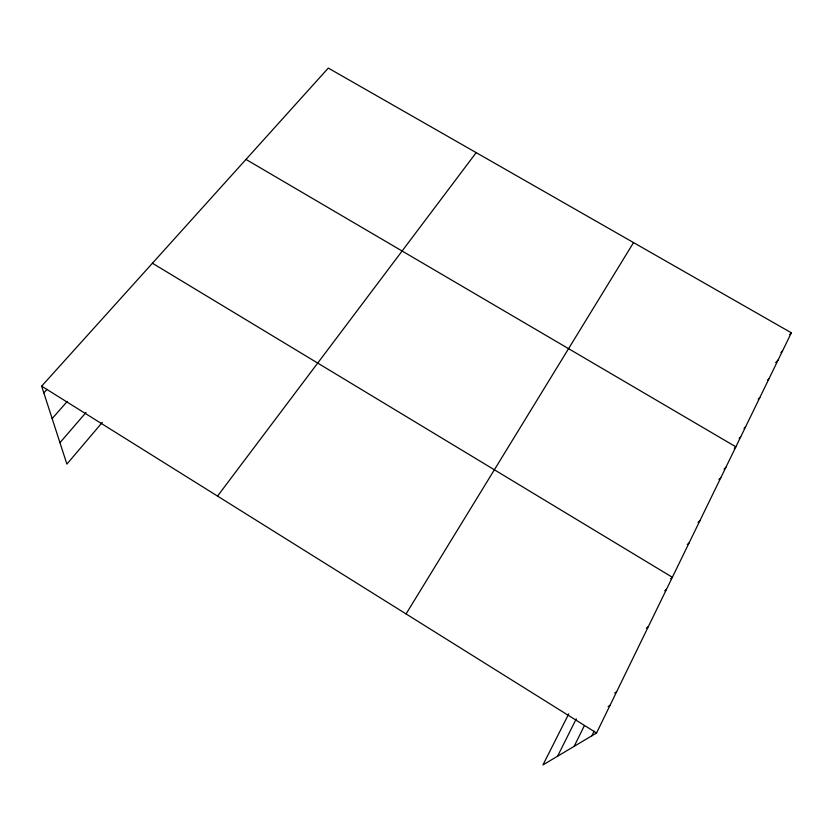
<?xml version="1.0" encoding="UTF-8"?>
<svg xmlns="http://www.w3.org/2000/svg" width="833" height="833" viewBox="0 0 833 833"><rect width="100%" height="100%" fill="white"/><g stroke="black" fill="none" stroke-linecap="round" stroke-linejoin="round"><path stroke-width="1.25" d="M568.752 713.839L542.97 764.923L596.563 732.998L791.35 332.815L328.296 68.077L41.65 386.158L66.89 464.106L102.303 422.383M591.878 735.789L594.116 731.197M574.145 746.347L584.412 725.585M557.6 756.208L576.28 718.827M406.067 613.931L633.549 242.59M217.538 496.093L476.195 152.626M59.955 442.698L86.028 412.481M52.156 418.593L67.213 401.454M43.837 392.926L47.085 389.303M789.694 334.637L791.35 332.815M780.948 352.588L782.593 350.808M775.679 362.594L778.147 359.95M767.474 380.254L769.098 378.526M758.238 399.194L759.863 397.508M744.015 428.391L745.618 426.767M739.163 438.345L740.766 436.742M734.269 448.404L735.862 446.821L245.985 159.415M724.033 469.125L725.876 467.334M718.962 479.527L720.795 477.767M698.096 522.343L699.897 520.708M687.298 544.511L689.068 542.939M670.607 578.758L672.356 577.29L152.429 263.238M664.734 590.805L666.473 589.368M646.346 628.124L648.376 626.551M614.692 693.066L616.628 691.765M608.111 706.571L610.027 705.332M41.65 386.158L596.563 732.998"/></g></svg>
